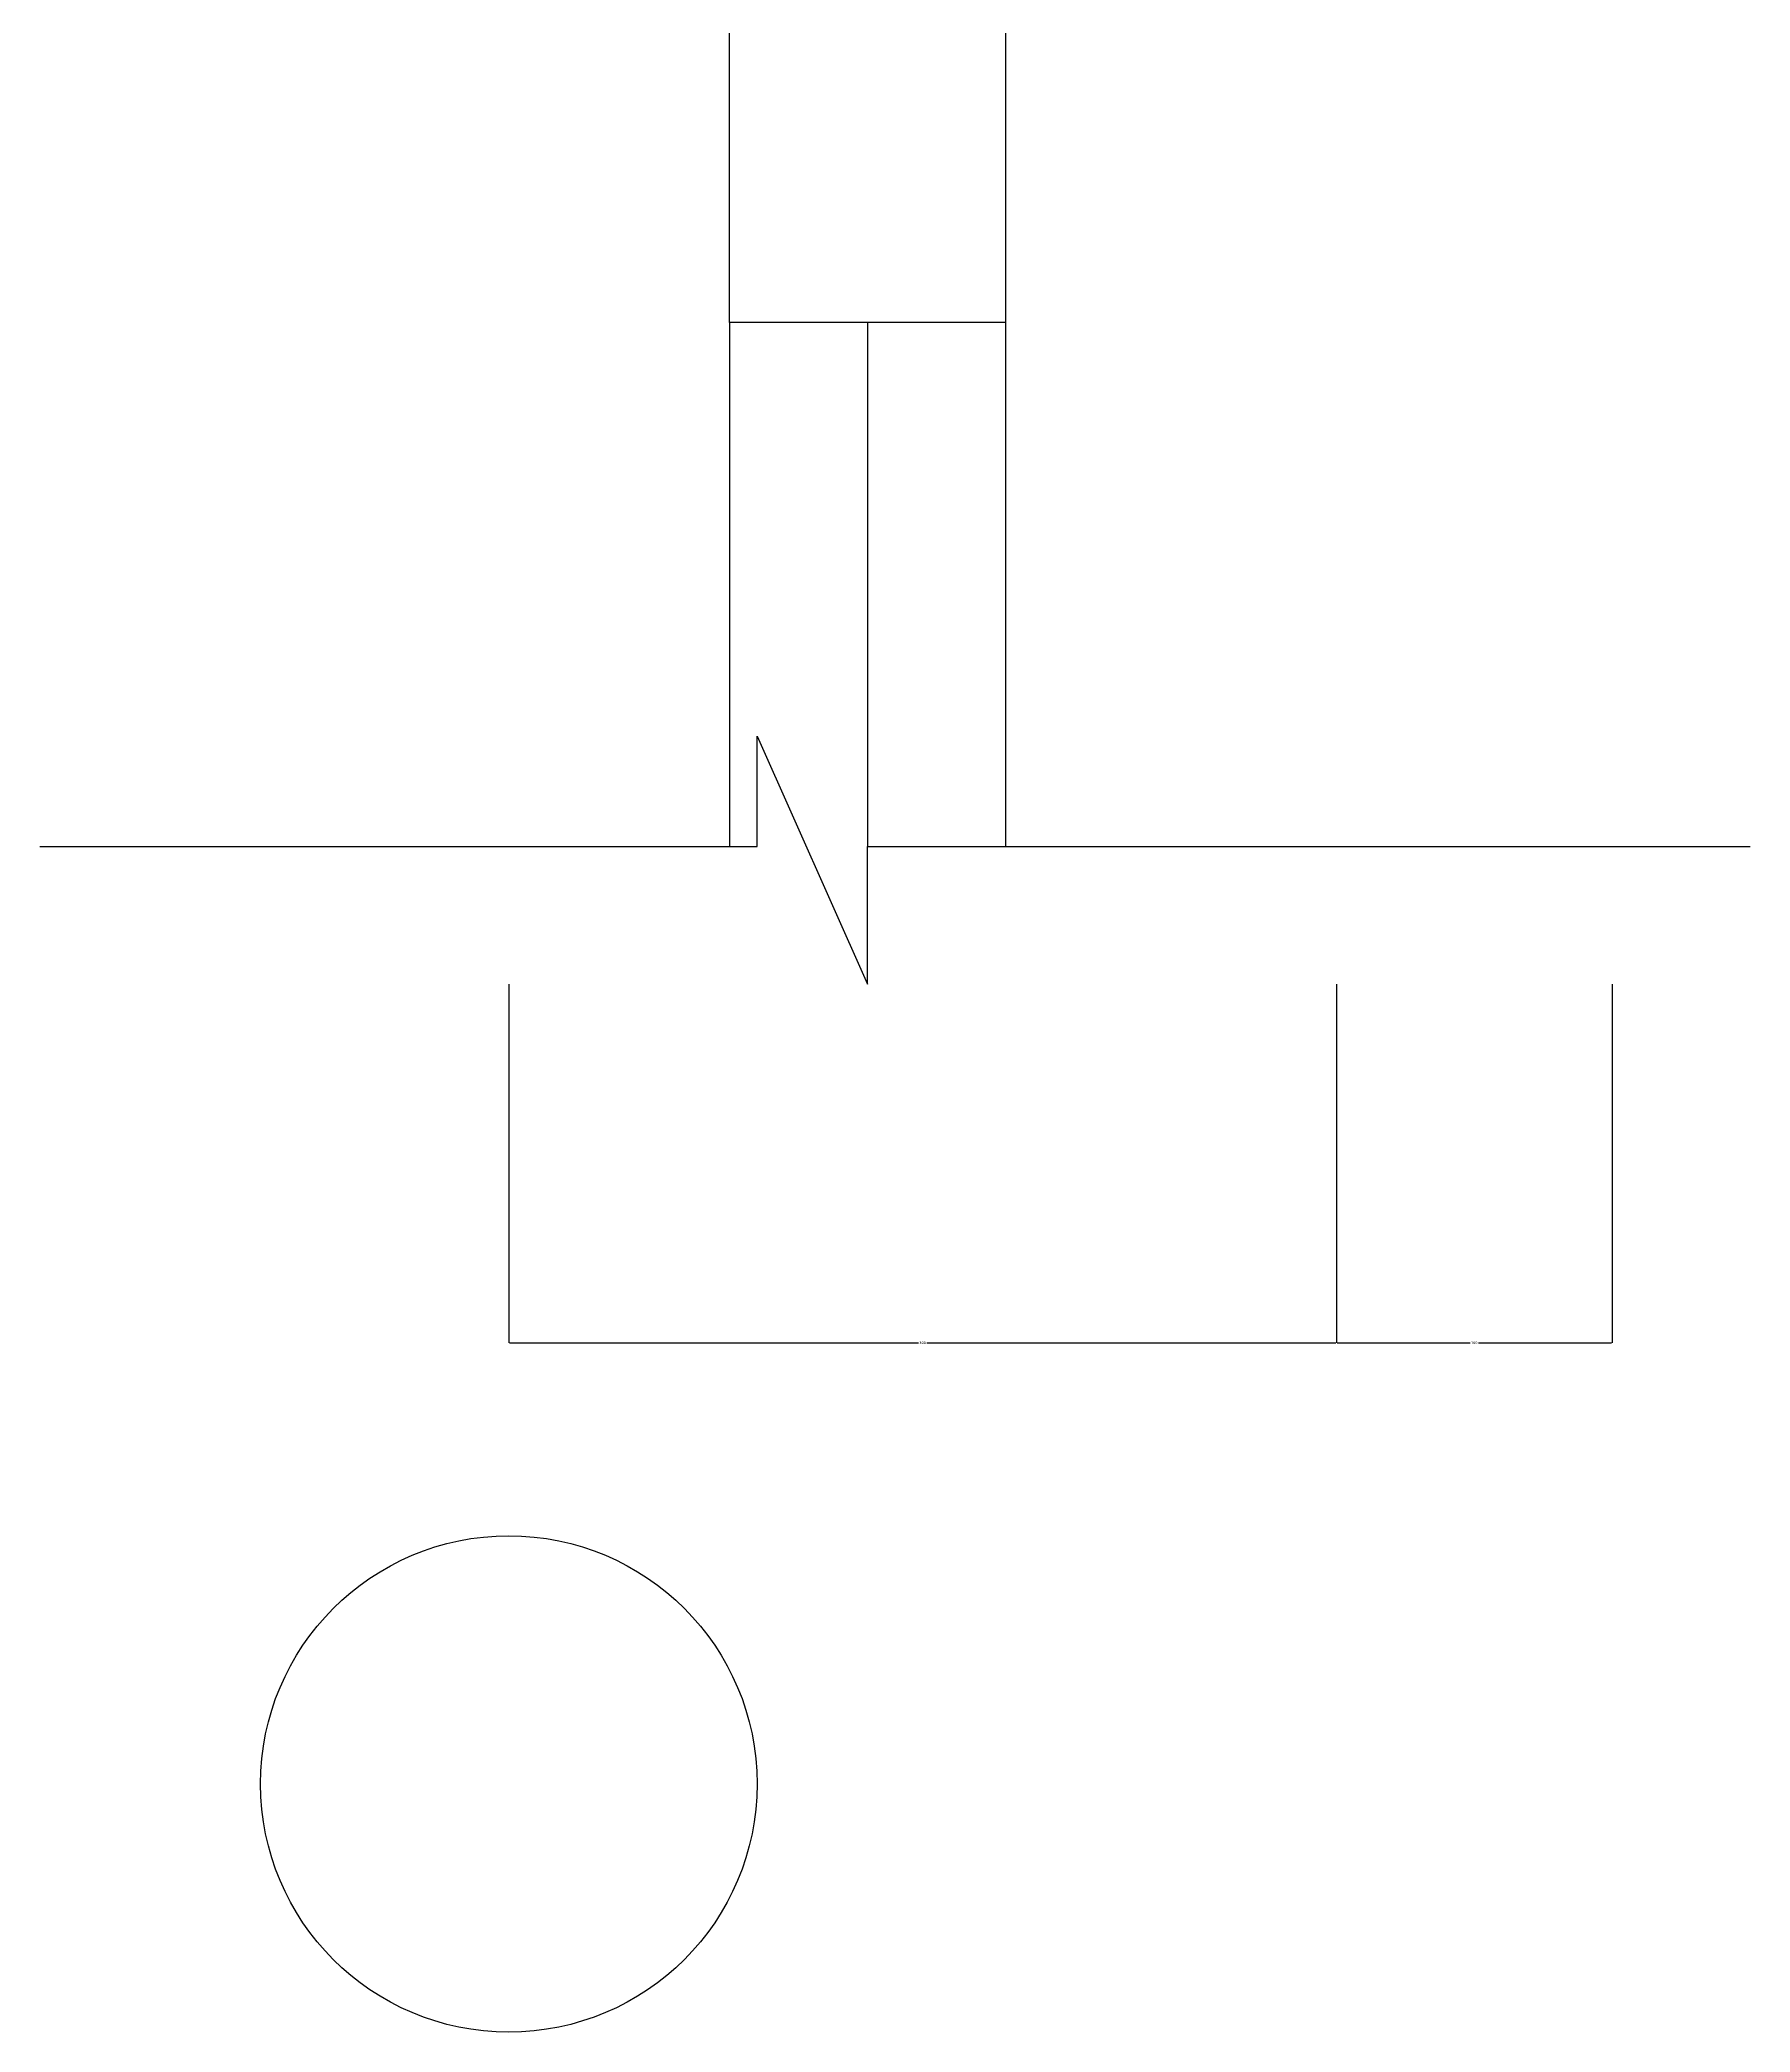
# Model space of a CAD drawing. Header units: metres. Extents: x 0 to 25594, y 0 to 38169.
# Drawn here: x 15790 to 16410, y 30480 to 31202 of the extents above; entities that cross this region are included whole.
import ezdxf

# ---------------------------------------------------------------- set-up
doc = ezdxf.new("R2010")
doc.units = ezdxf.units.M
doc.layers.add('L', color=65, linetype='Continuous')
doc.dimstyles.get("Standard").update_dxf_attribs({"dimtxt": 2.5, "dimasz": 2.5, "dimexe": 1.25, "dimexo": 0.625, "dimtad": 1, "dimcen": 2.5, "dimazin": 3, "dimtfac": 1, "dimtmove": 0, "dimatfit": 3})

# ---------------------------------------------------------------- blocks, each defined once
blk = doc.blocks.new('*D20')
for p, q in [((15960, 30860), (15960, 30730)), ((16260, 30860), (16260, 30730)), ((15960.25, 30730), (16108.5, 30730)), ((16111.5, 30730), (16259.75, 30730))]:
    blk.add_line(p, q)
at = {"layer": 'Defpoints'}
for p in [(15960, 30860), (16260, 30860), (15960, 30730)]:
    blk.add_point(p, dxfattribs=at)
at = {"layer": 'L', "insert": (16110, 30730), "char_height": 1, "attachment_point": 5}
blk.add_mtext('300', dxfattribs=at)
blk = doc.blocks.new('*D21')
for p, q in [((16260, 30860), (16260, 30730)), ((16360, 30860), (16360, 30730)), ((16260.25, 30730), (16308.5, 30730)), ((16311.5, 30730), (16359.75, 30730))]:
    blk.add_line(p, q)
at = {"layer": 'Defpoints'}
for p in [(16260, 30860), (16360, 30860), (16260, 30730)]:
    blk.add_point(p, dxfattribs=at)
at = {"layer": 'L', "insert": (16310, 30730), "char_height": 1, "attachment_point": 5}
blk.add_mtext('100', dxfattribs=at)

msp = doc.modelspace()

# ---------------------------------------------------------------- linework, layer by layer
at = {"layer": 'L'}
for p, q in [((16040, 31100), (16040, 30910)), ((16090, 31100), (16090, 30910)), ((16140, 31100), (16140, 30910))]:
    msp.add_line(p, q, dxfattribs=at)
msp.add_lwpolyline([(16040, 31240), (16140, 31240), (16140, 31100), (16040, 31100)], close=True, dxfattribs=at)
msp.add_lwpolyline([(15790, 30910), (16050, 30910), (16050, 30950), (16090, 30860), (16090, 30910), (16410, 30910)], dxfattribs=at)
msp.add_circle((15960, 30570), 90, dxfattribs=at)

# ---------------------------------------------------------------- dimensions: what is measured, and where the dimension line sits
for base, p1, p2, picture, middle in [((15960, 30730), (15960, 30860), (16260, 30860), '*D20', (16110, 30730)), ((16260, 30730), (16260, 30860), (16360, 30860), '*D21', (16310, 30730))]:
    dim = msp.add_linear_dim(base=base, p1=p1, p2=p2, dimstyle='Standard', dxfattribs=at)
    dim.commit()
    dim.dimension.update_dxf_attribs({"geometry": picture, "text_midpoint": middle})

doc.saveas('drawing.dxf')
